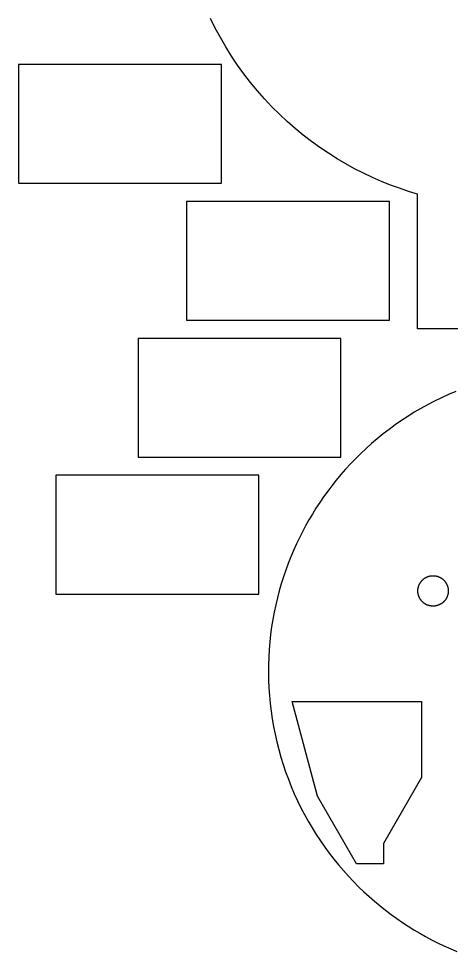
# Model space of a CAD drawing. Header units: millimetres. Extents: x -200 to 233, y -111 to 195.
# Drawn here: x -199.4 to -114.1, y -106.1 to 77.8 of the extents above; entities that cross this region are included whole.
import ezdxf

# ---------------------------------------------------------------- set-up
doc = ezdxf.new("R2010")
doc.units = ezdxf.units.MM
doc.header["$MEASUREMENT"] = 0
doc.layers.add('Default', color=18, linetype='Continuous', true_color=0x000000)

msp = doc.modelspace()

# ---------------------------------------------------------------- linework, layer by layer
at = {"layer": 'Default', "color": 1, "true_color": 0xff0000}
for points in [[(-120.83, 43.2), (-122.6, 43.74), (-124.38, 44.34), (-126.15, 44.99), (-127.93, 45.7), (-129.7, 46.47), (-131.46, 47.3), (-133.21, 48.2), (-134.95, 49.15), (-136.67, 50.16), (-138.38, 51.24), (-140.06, 52.38), (-141.72, 53.57), (-143.35, 54.83), (-144.95, 56.14), (-146.52, 57.52), (-148.05, 58.95), (-149.53, 60.43), (-150.98, 61.97), (-152.38, 63.56), (-153.73, 65.2), (-155.03, 66.88), (-156.28, 68.62), (-157.47, 70.39), (-158.6, 72.2), (-159.68, 74.05), (-160.69, 75.94), (-161.64, 77.85)], [(-159.45, 68.75), (-199.45, 68.75)], [(-199.45, 68.75), (-199.45, 45.34)], [(-159.45, 45.34), (-159.45, 68.75)], [(-199.45, 45.34), (-159.45, 45.34)], [(-120.83, 16.63), (-120.83, 43.2)], [(-126.36, 41.75), (-166.36, 41.75)], [(-166.36, 41.75), (-166.36, 18.34)], [(-126.36, 18.34), (-126.36, 41.75)], [(-166.36, 18.34), (-126.36, 18.34)], [(-84.65, 16.63), (-120.83, 16.63)], [(-135.9, 14.75), (-175.9, 14.75)], [(-175.9, 14.75), (-175.9, -8.66)], [(-135.9, -8.66), (-135.9, 14.75)], [(-113.29, 4.3), (-114.7, 3.7), (-116.09, 3.06), (-117.47, 2.39), (-118.82, 1.68), (-120.15, 0.94), (-121.46, 0.17), (-122.74, -0.63), (-124, -1.46), (-125.23, -2.31), (-126.43, -3.19), (-127.61, -4.1), (-128.75, -5.03), (-129.87, -5.99), (-130.96, -6.96), (-132.01, -7.96), (-133.04, -8.98), (-134.03, -10.01), (-134.99, -11.06), (-135.92, -12.12), (-136.82, -13.2), (-137.69, -14.29), (-138.52, -15.39), (-139.33, -16.51), (-140.1, -17.63), (-140.83, -18.75), (-141.54, -19.89), (-142.22, -21.03), (-142.87, -22.18), (-143.49, -23.36), (-144.1, -24.56), (-144.69, -25.79), (-145.25, -27.04), (-145.79, -28.32), (-146.3, -29.61), (-146.78, -30.93), (-147.24, -32.27), (-147.67, -33.62), (-148.06, -35), (-148.43, -36.4), (-148.76, -37.81), (-149.07, -39.24), (-149.34, -40.68), (-149.57, -42.14), (-149.77, -43.61), (-149.93, -45.1), (-150.06, -46.59), (-150.15, -48.09), (-150.2, -49.6), (-150.21, -51.12), (-150.18, -52.64), (-150.12, -54.17), (-150.01, -55.69), (-149.87, -57.22), (-149.69, -58.75), (-149.46, -60.27), (-149.2, -61.79), (-148.9, -63.3), (-148.56, -64.81), (-148.18, -66.3), (-147.76, -67.79), (-147.3, -69.27), (-146.81, -70.73), (-146.27, -72.17), (-145.71, -73.6), (-145.1, -75.02), (-144.46, -76.41), (-143.79, -77.79), (-143.08, -79.14), (-142.35, -80.47), (-141.58, -81.78), (-140.78, -83.06), (-139.95, -84.32), (-139.09, -85.55), (-138.21, -86.75), (-137.3, -87.93), (-136.37, -89.07), (-135.42, -90.19), (-134.44, -91.27), (-133.44, -92.33), (-132.43, -93.36), (-131.39, -94.35), (-130.35, -95.31), (-129.28, -96.24), (-128.2, -97.14), (-127.11, -98.01), (-126.01, -98.84), (-124.9, -99.65), (-123.78, -100.42), (-122.65, -101.15), (-121.52, -101.86), (-120.38, -102.53), (-119.22, -103.18), (-118.04, -103.81), (-116.84, -104.42), (-115.61, -105.01), (-114.36, -105.57), (-113.09, -106.11)], [(-175.9, -8.66), (-135.9, -8.66)], [(-152.09, -12.25), (-192.09, -12.25)], [(-192.09, -12.25), (-192.09, -35.66)], [(-152.09, -35.66), (-152.09, -12.25)], [(-192.09, -35.66), (-152.09, -35.66)], [(-140.54, -75.52), (-145.54, -56.86)], [(-145.54, -56.86), (-120.04, -56.86)], [(-120.04, -56.86), (-120.04, -71.86)], [(-120.04, -71.86), (-127.54, -84.86)], [(-132.84, -88.86), (-140.54, -75.52)], [(-127.54, -84.86), (-127.54, -88.86)], [(-127.54, -88.86), (-132.84, -88.86)]]:
    msp.add_lwpolyline(points, dxfattribs=at)
msp.add_lwpolyline([(-114.8, -34.47), (-114.79, -34.54), (-114.78, -34.61), (-114.77, -34.67), (-114.76, -34.74), (-114.75, -34.81), (-114.75, -34.88), (-114.74, -34.95), (-114.74, -35.02), (-114.74, -35.09), (-114.75, -35.16), (-114.75, -35.23), (-114.75, -35.31), (-114.76, -35.38), (-114.77, -35.45), (-114.78, -35.52), (-114.8, -35.6), (-114.81, -35.67), (-114.83, -35.74), (-114.85, -35.82), (-114.87, -35.89), (-114.89, -35.96), (-114.91, -36.03), (-114.94, -36.11), (-114.97, -36.18), (-115, -36.25), (-115.03, -36.32), (-115.06, -36.39), (-115.1, -36.46), (-115.14, -36.53), (-115.17, -36.59), (-115.22, -36.66), (-115.26, -36.72), (-115.3, -36.79), (-115.35, -36.85), (-115.4, -36.91), (-115.45, -36.97), (-115.5, -37.03), (-115.55, -37.09), (-115.6, -37.14), (-115.66, -37.2), (-115.71, -37.25), (-115.77, -37.3), (-115.83, -37.35), (-115.89, -37.4), (-115.95, -37.44), (-116.01, -37.49), (-116.07, -37.53), (-116.13, -37.57), (-116.19, -37.61), (-116.26, -37.65), (-116.32, -37.68), (-116.39, -37.72), (-116.45, -37.75), (-116.52, -37.78), (-116.58, -37.81), (-116.65, -37.83), (-116.71, -37.86), (-116.78, -37.88), (-116.85, -37.9), (-116.91, -37.92), (-116.98, -37.94), (-117.04, -37.96), (-117.11, -37.97), (-117.18, -37.99), (-117.24, -38), (-117.31, -38.01), (-117.37, -38.02), (-117.44, -38.03), (-117.51, -38.03), (-117.58, -38.04), (-117.65, -38.04), (-117.72, -38.04), (-117.79, -38.04), (-117.86, -38.04), (-117.94, -38.04), (-118.01, -38.03), (-118.08, -38.02), (-118.15, -38.01), (-118.23, -38), (-118.3, -37.99), (-118.37, -37.98), (-118.45, -37.96), (-118.52, -37.94), (-118.59, -37.92), (-118.66, -37.9), (-118.74, -37.87), (-118.81, -37.85), (-118.88, -37.82), (-118.95, -37.79), (-119.02, -37.76), (-119.09, -37.72), (-119.16, -37.69), (-119.23, -37.65), (-119.29, -37.61), (-119.36, -37.57), (-119.42, -37.53), (-119.49, -37.48), (-119.55, -37.44), (-119.61, -37.39), (-119.67, -37.34), (-119.73, -37.29), (-119.79, -37.24), (-119.84, -37.18), (-119.9, -37.13), (-119.95, -37.07), (-120, -37.02), (-120.05, -36.96), (-120.1, -36.9), (-120.15, -36.84), (-120.19, -36.78), (-120.23, -36.72), (-120.27, -36.65), (-120.31, -36.59), (-120.35, -36.53), (-120.39, -36.46), (-120.42, -36.4), (-120.45, -36.33), (-120.48, -36.27), (-120.51, -36.2), (-120.54, -36.14), (-120.56, -36.07), (-120.58, -36), (-120.61, -35.94), (-120.63, -35.87), (-120.64, -35.81), (-120.66, -35.74), (-120.68, -35.68), (-120.69, -35.61), (-120.7, -35.54), (-120.71, -35.48), (-120.72, -35.41), (-120.73, -35.34), (-120.73, -35.27), (-120.74, -35.2), (-120.74, -35.14), (-120.74, -35.06), (-120.74, -34.99), (-120.74, -34.92), (-120.74, -34.85), (-120.73, -34.78), (-120.72, -34.7), (-120.72, -34.63), (-120.7, -34.56), (-120.69, -34.49), (-120.68, -34.41), (-120.66, -34.34), (-120.64, -34.27), (-120.62, -34.19), (-120.6, -34.12), (-120.57, -34.05), (-120.55, -33.98), (-120.52, -33.91), (-120.49, -33.83), (-120.46, -33.76), (-120.42, -33.69), (-120.39, -33.63), (-120.35, -33.56), (-120.31, -33.49), (-120.27, -33.43), (-120.23, -33.36), (-120.18, -33.3), (-120.14, -33.23), (-120.09, -33.17), (-120.04, -33.11), (-119.99, -33.05), (-119.94, -33), (-119.89, -32.94), (-119.83, -32.89), (-119.77, -32.83), (-119.72, -32.78), (-119.66, -32.73), (-119.6, -32.69), (-119.54, -32.64), (-119.48, -32.6), (-119.42, -32.55), (-119.36, -32.51), (-119.29, -32.47), (-119.23, -32.44), (-119.16, -32.4), (-119.1, -32.37), (-119.03, -32.33), (-118.97, -32.3), (-118.9, -32.28), (-118.84, -32.25), (-118.77, -32.22), (-118.71, -32.2), (-118.64, -32.18), (-118.57, -32.16), (-118.51, -32.14), (-118.44, -32.12), (-118.38, -32.11), (-118.31, -32.1), (-118.25, -32.08), (-118.18, -32.07), (-118.11, -32.06), (-118.04, -32.06), (-117.98, -32.05), (-117.91, -32.05), (-117.84, -32.04), (-117.77, -32.04), (-117.69, -32.04), (-117.62, -32.04), (-117.55, -32.05), (-117.48, -32.05), (-117.41, -32.06), (-117.33, -32.07), (-117.26, -32.08), (-117.19, -32.09), (-117.11, -32.11), (-117.04, -32.13), (-116.97, -32.14), (-116.9, -32.16), (-116.82, -32.19), (-116.75, -32.21), (-116.68, -32.24), (-116.61, -32.27), (-116.54, -32.3), (-116.47, -32.33), (-116.4, -32.36), (-116.33, -32.4), (-116.26, -32.43), (-116.19, -32.47), (-116.13, -32.51), (-116.06, -32.56), (-116, -32.6), (-115.94, -32.65), (-115.87, -32.69), (-115.81, -32.74), (-115.76, -32.79), (-115.7, -32.85), (-115.64, -32.9), (-115.59, -32.95), (-115.54, -33.01), (-115.48, -33.07), (-115.44, -33.13), (-115.39, -33.18), (-115.34, -33.24), (-115.3, -33.31), (-115.25, -33.37), (-115.21, -33.43), (-115.17, -33.49), (-115.14, -33.56), (-115.1, -33.62), (-115.07, -33.69), (-115.04, -33.75), (-115.01, -33.82), (-114.98, -33.88), (-114.95, -33.95), (-114.93, -34.01), (-114.9, -34.08), (-114.88, -34.15), (-114.86, -34.21), (-114.84, -34.28), (-114.83, -34.34), (-114.81, -34.41)], close=True, dxfattribs=at)

doc.saveas('drawing.dxf')
